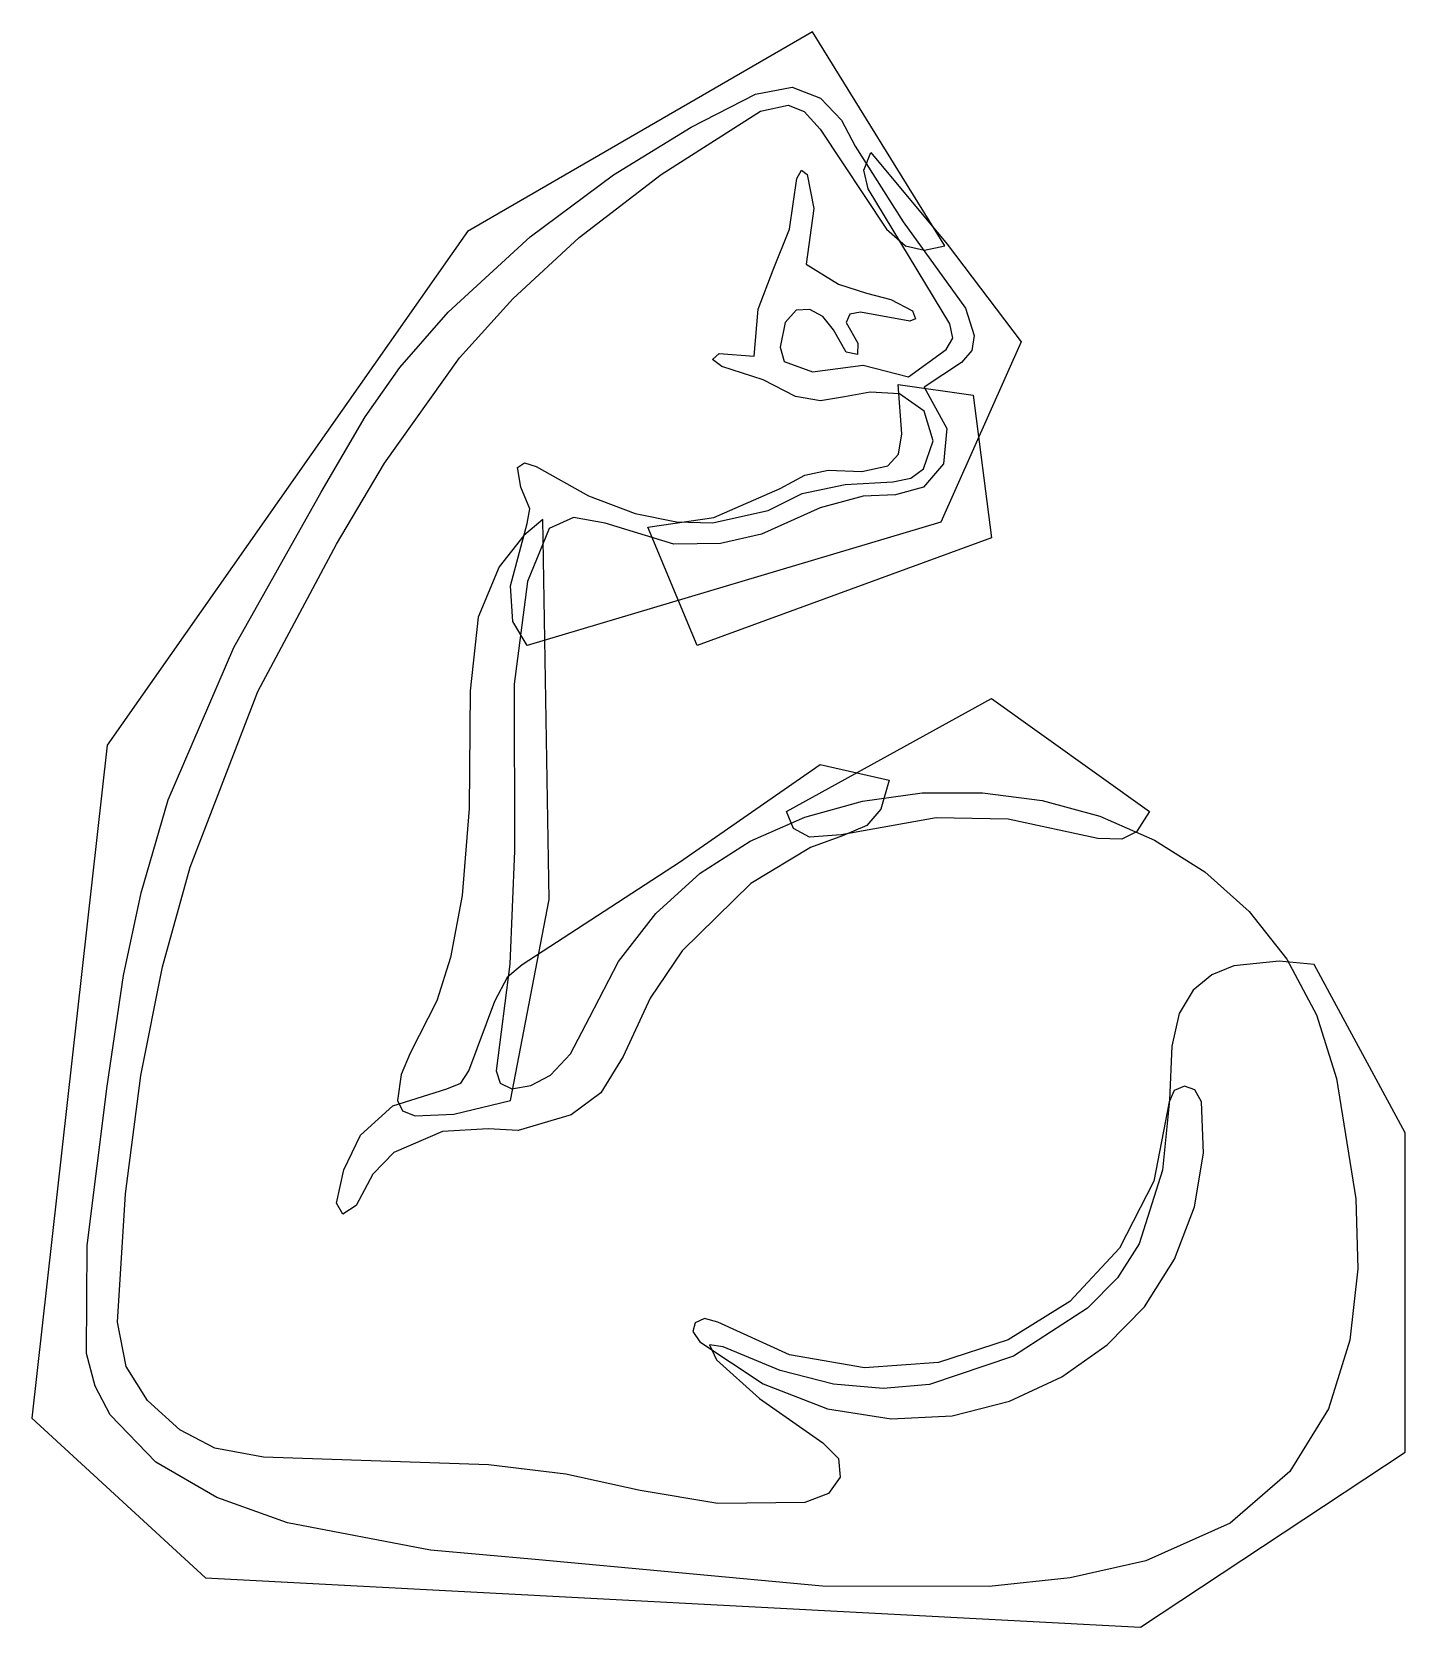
# Model space of a CAD drawing. Extents: x 2.8 to 30.9, y 0.9 to 33.5.
import ezdxf

# ---------------------------------------------------------------- set-up
doc = ezdxf.new("R2010")
doc.units = 0

msp = doc.modelspace()

# ---------------------------------------------------------------- linework, layer by layer
at = {"layer": 'Layer 1', "color": 7}
for points in [[(28.998297, 14.446308), (28.279375, 14.50956), (27.354575, 14.416542), (26.908763, 14.234693), (26.524032, 13.921689), (26.2379, 13.446835), (26.087884, 12.779435), (26.042409, 11.676455), (25.902676, 10.246053), (25.425599, 8.746198), (24.984593, 8.050841), (24.368094, 7.434858), (22.856664, 6.451354), (21.146796, 5.877126), (20.201946, 5.796976), (19.188882, 5.883327), (18.101405, 6.157574), (16.933312, 6.641109), (16.658807, 6.687411), (16.80102, 6.376526), (17.677452, 5.589392), (18.970601, 4.683195), (19.292235, 4.362802), (19.321174, 3.985357), (19.082222, 3.652562), (18.600185, 3.466113), (16.828719, 3.444616), (15.243288, 3.710853), (13.722349, 4.046542), (12.14436, 4.233404), (7.557152, 4.392154), (6.567033, 4.575708), (5.847284, 4.947778), (5.192441, 5.549704), (4.753399, 6.242581), (4.577286, 7.143817), (4.739033, 9.764119), (5.052708, 12.176682), (5.499089, 14.394528), (6.058951, 16.43068), (7.442224, 20.009992), (9.048739, 23.018797), (10.024802, 24.674921), (11.55897, 26.822178), (12.644639, 28.02262), (14.000988, 29.277012), (15.671737, 30.56241), (17.700603, 31.855869), (18.259534, 31.978239), (18.58985, 31.844707), (18.917685, 31.485453), (20.267058, 29.448164), (20.65401, 29.104206), (21.040963, 29.018217), (21.457681, 29.104206), (18.758935, 33.469825), (11.721027, 29.395247), (4.36562, 18.91776), (2.831038, 5.185903), (6.37645, 1.931532), (25.452885, 0.926116), (30.850378, 4.497987), (30.850378, 11.006729), (28.998297, 14.446308), (28.998297, 14.446308)], [(21.034349, 26.220251), (21.500676, 25.3802), (21.431223, 24.659212), (21.021119, 24.182962), (20.452266, 24.024212), (19.794116, 24.001061), (18.917685, 23.759629), (17.720446, 23.220542), (16.878742, 23.034093), (15.927897, 23.018797), (14.528914, 23.445437), (13.885233, 23.56574), (13.3879, 23.336297), (12.941416, 22.254814), (12.673526, 20.161301), (12.676833, 16.764716), (12.580508, 14.450028), (12.30311, 12.276727), (12.382484, 12.022066), (12.620609, 11.906311), (13.010042, 11.973697), (13.414358, 12.18743), (13.818674, 12.624406), (14.208107, 13.361518), (14.801907, 14.505329), (15.563992, 15.486088), (16.468548, 16.303834), (17.489763, 16.958606), (18.601826, 17.450442), (19.778923, 17.779382), (20.995242, 17.945463), (22.224972, 17.948725), (23.442299, 17.789207), (24.621412, 17.466946), (25.736497, 16.981983), (26.761744, 16.334356), (27.671338, 15.524102), (28.439469, 14.551263), (29.040323, 13.415875), (29.448088, 12.117977), (29.844962, 9.664797), (29.88713, 8.236359), (29.7259, 6.780015), (29.286858, 5.375762), (28.495589, 4.103593), (27.27768, 3.043504), (25.558718, 2.27549), (24.012923, 1.932617), (22.365118, 1.755005), (18.960679, 1.76286), (13.096859, 2.301948), (10.966965, 2.497905), (8.043323, 3.05601), (6.606307, 3.568536), (5.357806, 4.288801), (4.426804, 5.255873), (4.120674, 5.844169), (3.942287, 6.508818), (3.955516, 8.708164), (4.36562, 11.959228), (4.699656, 14.218105), (5.06139, 15.906889), (5.60916, 17.806512), (6.951918, 20.912055), (8.731239, 24.077129), (9.630821, 25.618325), (10.338581, 26.622087), (11.324152, 27.754833), (12.995986, 29.290241), (14.697586, 30.552798), (16.280123, 31.527621), (17.59477, 32.199827), (18.340976, 32.343281), (18.920992, 32.117145), (19.347218, 31.667767), (19.632059, 31.141495), (20.607708, 29.596992), (21.881014, 27.834208), (22.059608, 27.278583), (22.007518, 26.971006), (21.801639, 26.722959), (21.034349, 26.220251), (21.034349, 26.220251)], [(12.938109, 20.95505), (12.647067, 21.444528), (12.594151, 22.172131), (12.938109, 23.44213), (12.991025, 23.743093), (12.805817, 24.182962), (12.736364, 24.583144), (12.883952, 24.677815), (13.123317, 24.606295), (14.188728, 24.005092), (15.142829, 23.641394), (15.985929, 23.472412), (16.718338, 23.455359), (17.852325, 23.705886), (18.547268, 24.050671), (19.423699, 24.239186), (20.399349, 24.288795), (20.767492, 24.366103), (21.022773, 24.555032), (21.219557, 25.128846), (21.039309, 25.732426), (20.531641, 26.08796), (19.933022, 26.116899), (19.413778, 26.021814), (18.924299, 25.946573), (18.414977, 26.035043), (17.750212, 26.369079), (16.906854, 26.643584), (16.721646, 26.785797), (16.853937, 26.908167), (17.568311, 26.855251), (17.648926, 27.812297), (17.955264, 28.618035), (18.286406, 29.448577), (18.441435, 30.480038), (18.537346, 30.648709), (18.653101, 30.559413), (18.7887, 29.864882), (18.626643, 28.73379), (19.289341, 28.324513), (19.860261, 28.138478), (20.356768, 28.011974), (20.796224, 27.781291), (20.859062, 27.615927), (20.743307, 27.569625), (19.737892, 27.754833), (19.522918, 27.708531), (19.446851, 27.543166), (19.684975, 27.119833), (19.675053, 26.888323), (19.446851, 26.934625), (19.185575, 27.391031), (18.96688, 27.663882), (18.706018, 27.807749), (18.424899, 27.79452), (18.20331, 27.543166), (18.09665, 27.036324), (18.183467, 26.742803), (18.758935, 26.537751), (19.790808, 26.670042), (20.716849, 26.431918), (21.48414, 26.987542), (21.623046, 27.222359), (21.563515, 27.516708), (19.896642, 30.268371), (19.804038, 30.648709), (19.949558, 31.009204), (21.503983, 29.137279), (23.018721, 27.146292), (21.378306, 23.468588), (12.938109, 20.95505), (12.938109, 20.95505)], [(15.398731, 23.362755), (16.748104, 23.561192), (18.097477, 24.156504), (18.599771, 24.426048), (19.079742, 24.52692), (19.76435, 24.500462), (20.293516, 24.616217), (20.515931, 24.853928), (20.584557, 25.267753), (20.505183, 26.273168), (22.039764, 26.061501), (22.41018, 23.151089), (16.404146, 20.95505), (15.398731, 23.362755), (15.398731, 23.362755)], [(13.255608, 23.521505), (12.87155, 23.195323), (12.365948, 22.559084), (11.93476, 21.530931), (11.773944, 20.029009), (11.755857, 17.625231), (11.609406, 15.850251), (11.374899, 14.583767), (11.092642, 13.705475), (10.546113, 12.632261), (10.362455, 12.196732), (10.292279, 11.668186), (10.391187, 11.455486), (10.651946, 11.355648), (11.443215, 11.390374), (12.594151, 11.668186), (13.3879, 15.769223), (13.255608, 23.521505), (13.255608, 23.521505)], [(25.638093, 17.568387), (25.366895, 17.151669), (25.072547, 17.002841), (24.579761, 17.012763), (22.754138, 17.409637), (21.283222, 17.436923), (19.341017, 17.092138), (18.698577, 17.043769), (18.368675, 17.221122), (18.229769, 17.568387), (22.41018, 19.870259), (25.638093, 17.568387), (25.638093, 17.568387)], [(20.319974, 18.203386), (20.151303, 17.614689), (19.86977, 17.280653), (19.367476, 17.06568), (18.71718, 16.827968), (17.498858, 16.096644), (16.096982, 14.72536), (15.447358, 13.754), (14.896023, 12.567768), (14.438377, 11.826109), (13.834384, 11.377145), (12.752901, 11.059645), (12.143119, 11.091478), (11.208397, 11.036494), (10.219105, 10.609441), (9.788486, 10.167246), (9.445613, 9.525064), (9.177723, 9.353085), (9.048739, 9.577981), (9.19922, 10.254321), (9.538217, 10.960427), (10.194714, 11.557392), (11.297694, 11.906311), (11.582121, 12.022066), (11.747485, 12.276727), (12.279958, 13.698861), (12.539994, 14.196608), (12.832276, 14.446308), (16.043652, 16.533206), (18.917685, 18.520886), (20.319974, 18.203386), (20.319974, 18.203386)], [(26.034967, 11.641728), (25.725064, 10.023586), (25.024177, 8.658141), (24.007652, 7.569889), (22.750831, 6.783323), (21.329059, 6.322938), (19.81768, 6.213229), (18.292039, 6.47869), (16.827479, 7.143817), (16.553801, 7.219471), (16.364459, 7.133895), (16.314022, 6.954061), (16.457063, 6.746942), (17.754243, 5.889942), (19.065686, 5.377725), (20.361005, 5.173087), (21.609817, 5.238819), (22.781733, 5.537716), (23.84637, 6.032568), (24.77334, 6.686171), (25.53226, 7.461317), (26.145761, 8.430765), (26.550904, 9.501913), (26.737766, 10.597865), (26.696425, 11.641728), (26.563306, 11.887294), (26.345852, 11.959228), (26.13832, 11.872411), (26.034967, 11.641728), (26.034967, 11.641728)]]:
    msp.add_lwpolyline(points, dxfattribs=at)

doc.saveas('drawing.dxf')
